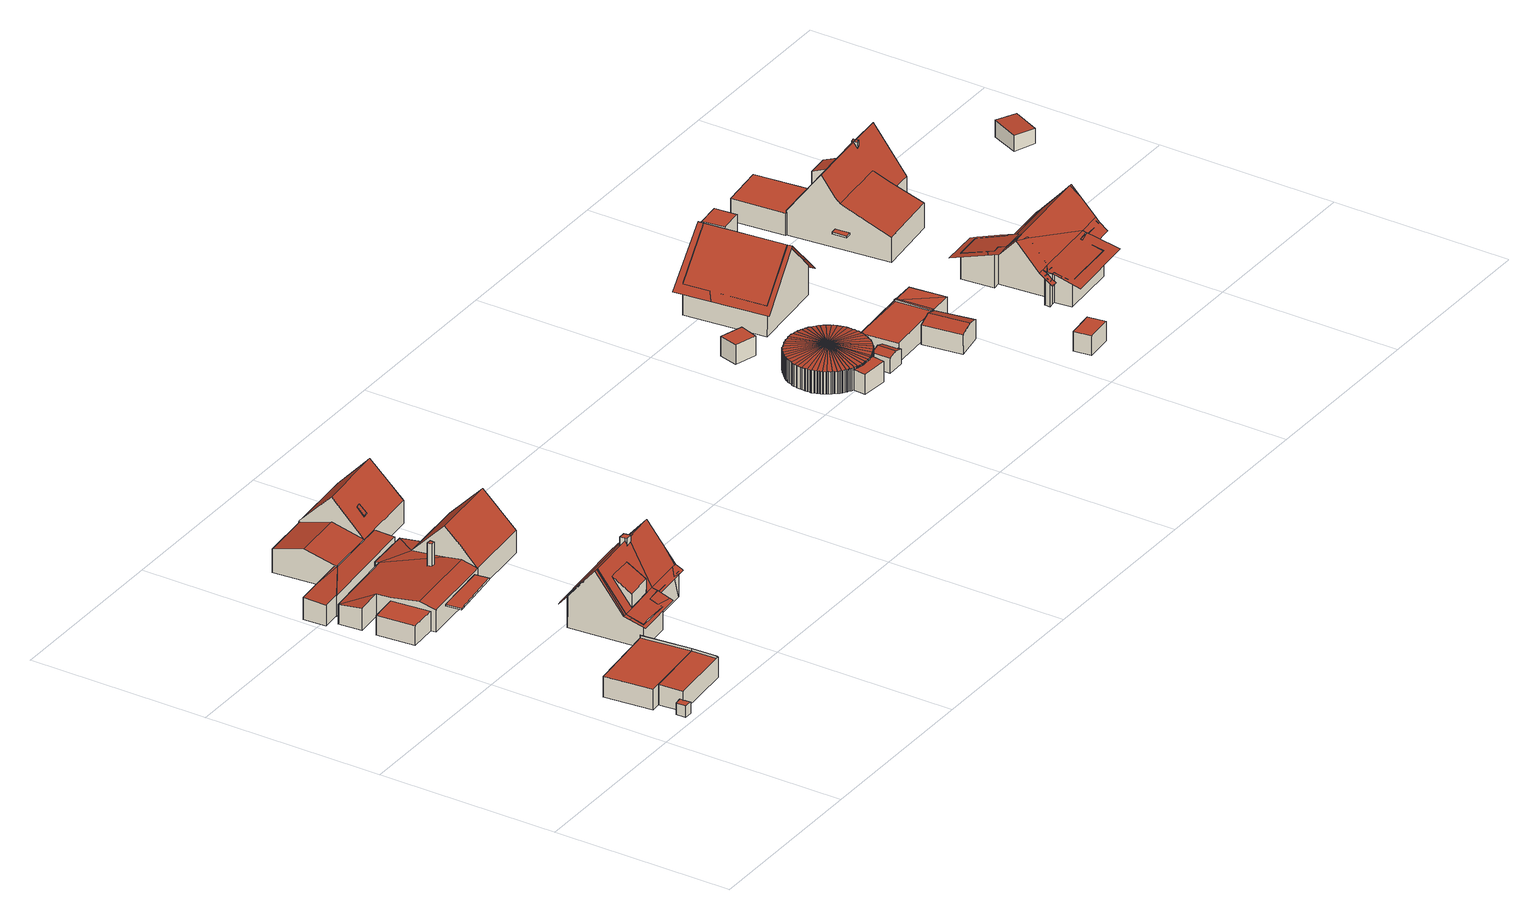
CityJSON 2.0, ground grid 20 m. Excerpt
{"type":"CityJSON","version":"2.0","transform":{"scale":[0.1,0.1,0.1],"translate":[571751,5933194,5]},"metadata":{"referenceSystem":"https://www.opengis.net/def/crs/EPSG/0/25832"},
"CityObjects":{
"building1":{"type":"Building","attributes":{"Grundfläche 2D":"20.833345","Grundhöhe NN":"5.514"},"children":["building1-1"],"geometry":[{"type":"Solid","lod":"3","boundaries":[[[[0,1,2,3,4,5]],[[6,7,8,9,10]],[[8,7,11,12]],[[9,8,12,13]],[[10,9,13,14]],[[6,10,14,15]],[[3,2,1,16,17]],[[6,4,3,17,11,7]],[[5,4,6,15,18,0]],[[1,0,18,16]],[[13,12,11,17,16,18,15,14]]]],"semantics":{"surfaces":[{"type":"RoofSurface"},{"type":"WallSurface"},{"type":"GroundSurface"}],"values":[[0,0,1,1,1,1,1,1,1,1,2]]}}]},
"building1-1":{"type":"BuildingInstallation","parents":["building1"],"geometry":[{"type":"MultiSurface","lod":"3","boundaries":[[[0,19,20]],[[1,19,0]],[[20,19,2,5]],[[20,5,0]],[[1,2,19]]],"semantics":{"surfaces":[{"type":"RoofSurface"},{"type":"WallSurface"}],"values":[0,0,1,1,1]}}]},
"building2":{"type":"Building","attributes":{"Grundfläche 2D":"46.268734","Grundhöhe NN":"5.524"},"children":["building2-1"],"geometry":[{"type":"Solid","lod":"3","boundaries":[[[[21,22,2,1,23,24]],[[1,2,22,25,16]],[[23,1,16,26]],[[27,21,24,23,26,28]],[[22,21,27,25]],[[26,16,25,27,28]]]],"semantics":{"surfaces":[{"type":"RoofSurface"},{"type":"WallSurface"},{"type":"GroundSurface"}],"values":[[0,1,1,1,1,2]]}}]},
"building2-1":{"type":"BuildingInstallation","parents":["building2"],"geometry":[{"type":"MultiSurface","lod":"3","boundaries":[[[23,29,19,1]],[[19,2,1]],[[23,24,29]],[[19,29,24,2]]],"semantics":{"surfaces":[{"type":"RoofSurface"},{"type":"WallSurface"}],"values":[0,1,1,1]}}]},
"building3":{"type":"Building","attributes":{"Grundfläche 2D":"165.360276","Grundhöhe NN":"5.377"},"children":["building3-1","building3-2"],"geometry":[{"type":"Solid","lod":"3","boundaries":[[[[30,31,32]],[[33,34,31,30]],[[35,36,37,38,39,34,40]],[[39,31,34]],[[41,35,40]],[[42,43,44,38,37]],[[45,46,47,31,48]],[[49,45,48,50,44]],[[51,52,53,54]],[[30,32,55,56]],[[33,30,56,57]],[[34,33,57,58]],[[40,34,58,59]],[[41,40,59,60]],[[35,41,60,61]],[[51,62,63,42,37,36,35,61,64,52]],[[43,42,63,65,44]],[[50,48,31,39,38,44]],[[49,44,65,66]],[[46,45,49,66,67]],[[31,47,46,67,55,32]],[[53,52,64,68]],[[54,53,68,69]],[[51,54,69,62]],[[68,64,61,60,59,58,57,56,55,67,66,65,63,62,69]]]],"semantics":{"surfaces":[{"type":"RoofSurface"},{"type":"WallSurface"},{"type":"GroundSurface"}],"values":[[0,0,0,0,0,0,0,0,0,1,1,1,1,1,1,1,1,1,1,1,1,1,1,1,2]]}}]},
"building3-1":{"type":"BuildingInstallation","parents":["building3"],"geometry":[{"type":"MultiSurface","lod":"3","boundaries":[[[70,71,72,73]],[[72,71,74,75]],[[73,72,75,76]],[[70,73,76,77]],[[71,70,77,74]]],"semantics":{"surfaces":[{"type":"RoofSurface"},{"type":"WallSurface"}],"values":[0,1,1,1,1]}}]},
"building3-2":{"type":"BuildingInstallation","parents":["building3"],"geometry":[{"type":"MultiSurface","lod":"3","boundaries":[[[78,79,80,81]],[[82,83,79,78]],[[83,84,80,79]],[[84,85,81,80]],[[85,82,78,81]],[[84,83,82,85]]],"semantics":{"surfaces":[{"type":"RoofSurface"},{"type":"WallSurface"},{"type":"OuterCeilingSurface"}],"values":[0,1,1,1,1,2]}}]},
"building4":{"type":"Building","attributes":{"Grundfläche 2D":"74.872810","Grundhöhe NN":"5.408"},"children":["building4-1","building4-2"],"geometry":[{"type":"Solid","lod":"3","boundaries":[[[[86,87,88,89,90,89,91,92,93,94,95,96,97]],[[91,89,98,89,88,87,99,100,101]],[[102,93,92,91,101,103]],[[104,101,100,99,105,106,107]],[[102,103,108,109,110,111]],[[101,112,113,109,108,103]],[[101,104,112]],[[114,115,116,117,118]],[[119,108,112,104,114,118,120]],[[119,121,108]],[[122,123,92,124,103,121,119,125]],[[126,90,127,123,122,128]],[[129,100,130,88,126,128,131]],[[116,132,129,131,117]],[[128,122,125,119,120,118,117,131]],[[93,92,123,127,90,126,88,87,86,97,96,95,94]],[[88,130,100,99,87]],[[99,100,129,132,116,115,114,104,107,106,105]],[[121,103,102,111,110,109,108]],[[108,109,113,112]],[[103,124,92,93,102]]]],"semantics":{"surfaces":[{"type":"RoofSurface"},{"type":"WallSurface"},{"type":"GroundSurface"}],"values":[[0,0,0,0,0,0,1,1,1,1,1,1,1,1,2,0,0,0,0,0,0]]}}]},
"building4-1":{"type":"BuildingInstallation","parents":["building4"],"geometry":[{"type":"MultiSurface","lod":"3","boundaries":[[[133,134,135,136]],[[135,134,137,98]],[[133,136,138]],[[138,137,134,133]]],"semantics":{"surfaces":[{"type":"RoofSurface"},{"type":"WallSurface"}],"values":[0,1,1,1]}}]},
"building4-2":{"type":"BuildingInstallation","parents":["building4"],"geometry":[{"type":"MultiSurface","lod":"3","boundaries":[[[139,140,141,142,143,144,145]],[[142,141,146,89]],[[143,142,89,147]],[[144,143,147,148]],[[149,139,145,144,148,91]],[[149,150,146,141,140,139]]],"semantics":{"surfaces":[{"type":"RoofSurface"},{"type":"WallSurface"}],"values":[0,1,1,1,1,1]}}]},
"building5":{"type":"Building","attributes":{"Grundfläche 2D":"132.518032","Grundhöhe NN":"5.346"},"children":["building5-1"],"geometry":[{"type":"Solid","lod":"3","boundaries":[[[[151,152,153,154,155]],[[152,156,157,153]],[[158,159,160,156,161]],[[162,158,161,163]],[[164,165,166,167,168]],[[169,168,167]],[[170,171,172,168,169]],[[173,164,168]],[[162,163,174,175]],[[168,160,159,158,162,175,176,173]],[[160,168,172,156]],[[156,152,151,155,177,174,163,161]],[[178,157,156,172,171,179]],[[154,153,157,178,180]],[[155,154,180,177]],[[166,165,181,182]],[[167,166,182,183]],[[169,167,183,184]],[[170,169,184,185]],[[171,170,185,179]],[[165,164,173,176,181]],[[181,176,175,174,177,180,178,179,185,184,183,182]]]],"semantics":{"surfaces":[{"type":"RoofSurface"},{"type":"WallSurface"},{"type":"GroundSurface"}],"values":[[0,0,0,0,0,0,0,0,1,1,1,1,1,1,1,1,1,1,1,1,1,2]]}}]},
"building5-1":{"type":"BuildingInstallation","parents":["building5"],"geometry":[{"type":"MultiSurface","lod":"3","boundaries":[[[186,187,188,189]],[[188,187,190,191]],[[187,186,192,190]],[[186,189,193,192]],[[189,188,191,193]]],"semantics":{"surfaces":[{"type":"RoofSurface"},{"type":"WallSurface"}],"values":[0,1,1,1,1]}}]},
"building6":{"type":"Building","attributes":{"Grundfläche 2D":"64.661914","Grundhöhe NN":"5.425"},"geometry":[{"type":"Solid","lod":"3","boundaries":[[[[194,195,196,197,198,199,200,201,202,203,204,205,206,207,208,209,210,211,212,213,214,215,216]],[[217,218,219,220,221]],[[222,223,220,219]],[[224,225,226,227,220,223]],[[228,229,230,220,227]],[[231,232,233,234,220,230]],[[235,236,237,238,220,234]],[[239,240,241,242,220,238]],[[243,244,245,220,242]],[[246,247,248,220,245]],[[249,250,251,252,220,248]],[[253,254,255,256,220,252]],[[257,258,259,220,256]],[[260,261,262,263,220,259]],[[264,265,266,267,220,263]],[[268,269,270,271,220,267]],[[272,273,220,271]],[[274,275,220,273]],[[276,277,220,275]],[[278,279,220,277]],[[280,281,282,283,220,279]],[[284,285,286,287,220,283]],[[288,289,290,291,220,287]],[[292,293,294,295,220,291]],[[296,297,298,220,295]],[[299,300,301,220,298]],[[302,303,304,220,301]],[[305,306,307,220,304]],[[308,309,310,311,220,307]],[[312,313,314,220,311]],[[315,316,317,318,220,314]],[[319,320,321,220,318]],[[322,323,324,325,220,321]],[[326,327,328,220,325]],[[329,330,220,328]],[[331,332,220,330]],[[333,334,220,332]],[[335,336,337,220,334]],[[338,339,340,341,220,337]],[[342,343,344,220,341]],[[345,346,347,348,220,344]],[[349,350,351,220,348]],[[352,353,354,220,351]],[[355,356,357,220,354]],[[358,359,360,220,357]],[[361,362,363,220,360]],[[364,365,366,220,363]],[[367,368,369,220,366]],[[370,371,372,220,369]],[[373,374,375,376,220,372]],[[377,378,379,220,376]],[[380,381,382,383,220,379]],[[384,385,220,383]],[[221,220,385]],[[386,195,194,216,387,388]],[[196,195,386,389]],[[197,196,389,390]],[[217,197,390,391,218]],[[219,218,391,392]],[[221,198,197,217]],[[369,215,214,370]],[[370,214,213,371]],[[371,213,212,372]],[[372,212,211,373]],[[373,211,210,374]],[[374,210,209,375]],[[375,209,208,376]],[[376,208,207,377]],[[377,207,206,378]],[[378,206,205,379]],[[379,205,204,380]],[[380,204,203,381]],[[381,203,202,382]],[[382,202,201,383]],[[383,201,200,384]],[[384,200,199,385]],[[385,199,198,221]],[[222,219,392,393]],[[223,222,393,394]],[[224,223,394,395]],[[225,224,395,396]],[[226,225,396,397]],[[227,226,397,398]],[[228,227,398,399]],[[229,228,399,400]],[[230,229,400,401]],[[231,230,401,402]],[[232,231,402,403]],[[233,232,403,404]],[[234,233,404,405]],[[235,234,405,406]],[[236,235,406,407]],[[237,236,407,408]],[[238,237,408,409]],[[239,238,409,410]],[[240,239,410,411]],[[241,240,411,412]],[[242,241,412,413]],[[243,242,413,414]],[[244,243,414,415]],[[245,244,415,416]],[[246,245,416,417]],[[247,246,417,418]],[[248,247,418,419]],[[249,248,419,420]],[[250,249,420,421]],[[251,250,421,422]],[[252,251,422,423]],[[253,252,423,424]],[[254,253,424,425]],[[255,254,425,426]],[[256,255,426,427]],[[257,256,427,428]],[[258,257,428,429]],[[259,258,429,430]],[[260,259,430,431]],[[261,260,431,432]],[[262,261,432,433]],[[263,262,433,434]],[[264,263,434,435]],[[265,264,435,436]],[[266,265,436,437]],[[267,266,437,438]],[[268,267,438,439]],[[269,268,439,440]],[[270,269,440,441]],[[271,270,441,442]],[[272,271,442,443]],[[273,272,443,444]],[[274,273,444,445]],[[275,274,445,446]],[[276,275,446,447]],[[277,276,447,448]],[[278,277,448,449]],[[279,278,449,450]],[[280,279,450,451]],[[281,280,451,452]],[[282,281,452,453]],[[283,282,453,454]],[[284,283,454,455]],[[285,284,455,456]],[[286,285,456,457]],[[287,286,457,458]],[[288,287,458,459]],[[289,288,459,460]],[[290,289,460,461]],[[291,290,461,462]],[[292,291,462,463]],[[293,292,463,464]],[[294,293,464,465]],[[295,294,465,466]],[[296,295,466,467]],[[297,296,467,468]],[[298,297,468,469]],[[299,298,469,470]],[[300,299,470,471]],[[301,300,471,472]],[[302,301,472,473]],[[303,302,473,474]],[[304,303,474,475]],[[305,304,475,476]],[[306,305,476,477]],[[307,306,477,478]],[[308,307,478,479]],[[309,308,479,480]],[[310,309,480,481]],[[311,310,481,482]],[[312,311,482,483]],[[313,312,483,484]],[[314,313,484,485]],[[315,314,485,486]],[[316,315,486,487]],[[317,316,487,488]],[[318,317,488,489]],[[319,318,489,490]],[[320,319,490,491]],[[321,320,491,492]],[[322,321,492,493]],[[323,322,493,494]],[[324,323,494,495]],[[325,324,495,496]],[[326,325,496,497]],[[327,326,497,498]],[[328,327,498,499]],[[329,328,499,500]],[[330,329,500,501]],[[331,330,501,502]],[[332,331,502,503]],[[333,332,503,504]],[[334,333,504,505]],[[335,334,505,506]],[[336,335,506,507]],[[337,336,507,508]],[[338,337,508,509]],[[339,338,509,510]],[[340,339,510,511]],[[341,340,511,512]],[[342,341,512,513]],[[343,342,513,514]],[[344,343,514,515]],[[345,344,515,516]],[[346,345,516,517]],[[347,346,517,518]],[[348,347,518,519]],[[349,348,519,520]],[[350,349,520,521]],[[351,350,521,522]],[[352,351,522,523]],[[353,352,523,524]],[[354,353,524,525]],[[355,354,525,526]],[[356,355,526,527]],[[357,356,527,528]],[[358,357,528,529]],[[359,358,529,530]],[[360,359,530,531]],[[361,360,531,532]],[[362,361,532,533]],[[363,362,533,534]],[[364,363,534,535]],[[365,364,535,536]],[[366,365,536,537]],[[367,366,537,538]],[[367,538,387,216,368]],[[368,216,215,369]],[[516,515,514,513,512,511,510,509,508,507,506,505,504,503,502,501,500,499,498,497,496,495,494,493,492,491,490,489,488,487,486,485,484,483,482,481,480,479,478,477,476,475,474,473,472,471,470,469,468,467,466,465,464,463,462,461,460,459,458,457,456,455,454,453,452,451,450,449,448,447,446,445,444,443,442,441,440,439,438,437,436,435,434,433,432,431,430,429,428,427,426,425,424,423,422,421,420,419,418,417,416,415,414,413,412,411,410,409,408,407,406,405,404,403,402,401,400,399,398,397,396,395,394,393,392,391,390,389,386,388,387,538,537,536,535,534,533,532,531,530,529,528,527,526,525,524,523,522,521,520,519,518,517]]]],"semantics":{"surfaces":[{"type":"RoofSurface"},{"type":"WallSurface"},{"type":"GroundSurface"}],"values":[[0,0,0,0,0,0,0,0,0,0,0,0,0,0,0,0,0,0,0,0,0,0,0,0,0,0,0,0,0,0,0,0,0,0,0,0,0,0,0,0,0,0,0,0,0,0,0,0,0,0,0,0,0,0,1,1,1,1,1,1,1,1,1,1,1,1,1,1,1,1,1,1,1,1,1,1,1,1,1,1,1,1,1,1,1,1,1,1,1,1,1,1,1,1,1,1,1,1,1,1,1,1,1,1,1,1,1,1,1,1,1,1,1,1,1,1,1,1,1,1,1,1,1,1,1,1,1,1,1,1,1,1,1,1,1,1,1,1,1,1,1,1,1,1,1,1,1,1,1,1,1,1,1,1,1,1,1,1,1,1,1,1,1,1,1,1,1,1,1,1,1,1,1,1,1,1,1,1,1,1,1,1,1,1,1,1,1,1,1,1,1,1,1,1,1,1,1,1,1,1,1,1,1,1,1,1,1,1,1,1,1,1,1,1,1,1,1,1,1,1,1,1,1,1,1,2]]}}]},
"building7":{"type":"Building","attributes":{"Grundfläche 2D":"5.734055","Grundhöhe NN":"5.361"},"geometry":[{"type":"Solid","lod":"3","boundaries":[[[[539,540,541,542]],[[543,544,542,541]],[[544,545,539,542]],[[545,546,540,539]],[[546,543,541,540]],[[546,545,544,543]]]],"semantics":{"surfaces":[{"type":"RoofSurface"},{"type":"WallSurface"},{"type":"GroundSurface"}],"values":[[0,1,1,1,1,2]]}}]},
"building8":{"type":"Building","attributes":{"Grundfläche 2D":"46.121066","Grundhöhe NN":"5.352"},"children":["building8-1"],"geometry":[{"type":"Solid","lod":"3","boundaries":[[[[547,548,549,550]],[[551,550,549,548]],[[548,552,553,554,555,556,550,551]],[[557,558,559,560,561,562]],[[560,559,563,564,565,566]],[[550,567,547]],[[550,568,569,570]],[[570,567,550]],[[548,547,571,572]],[[557,553,552,548,572,573,558]],[[574,575,568,556,555,554,553,557,562,576]],[[568,550,556]],[[564,563,559,558,573,577]],[[566,565,564,577,578]],[[561,560,566,578,579]],[[562,561,579,576]],[[580,570,569,568,575,581]],[[567,570,580,582]],[[547,567,582,571]],[[580,581,575,574,576,579,578,577,573,572,571,582]]]],"semantics":{"surfaces":[{"type":"RoofSurface"},{"type":"WallSurface"},{"type":"GroundSurface"}],"values":[[0,0,0,0,0,0,0,0,1,1,1,1,1,1,1,1,1,1,1,2]]}}]},
"building8-1":{"type":"BuildingInstallation","parents":["building8"],"geometry":[{"type":"MultiSurface","lod":"3","boundaries":[[[583,584,585,586,587]],[[584,583,555,556]],[[550,549,586,585]],[[555,583,587,586,549,551]],[[585,584,556,550]]],"semantics":{"surfaces":[{"type":"RoofSurface"},{"type":"WallSurface"}],"values":[0,1,1,1,1]}}]},
"building9":{"type":"Building","attributes":{"Grundfläche 2D":"13.762219","Grundhöhe NN":"5.352"},"geometry":[{"type":"Solid","lod":"3","boundaries":[[[[588,589,590,591]],[[592,588,591,593]],[[593,591,590,594,595]],[[592,593,595,596]],[[589,588,592,596,597]],[[590,589,597,594]],[[595,594,597,596]]]],"semantics":{"surfaces":[{"type":"RoofSurface"},{"type":"WallSurface"},{"type":"GroundSurface"}],"values":[[0,0,1,1,1,1,2]]}}]},
"building10":{"type":"Building","attributes":{"Grundfläche 2D":"80.553724","Grundhöhe NN":"5.397"},"children":["building10-1"],"geometry":[{"type":"Solid","lod":"3","boundaries":[[[[598,599,600,601,602,603,604,605,606,607]],[[605,604,603,608,609,606]],[[610,604,611,612,613]],[[614,610,613,615]],[[616,617,605,614,615,618]],[[612,611,619,616,618]],[[613,612,618,615]],[[600,599,598,607,606,605,617,616,619,611,604,603,602,601]],[[605,606,609,608,603,604,610,614]]]],"semantics":{"surfaces":[{"type":"RoofSurface"},{"type":"WallSurface"},{"type":"GroundSurface"}],"values":[[0,0,1,1,1,1,2,0,0]]}}]},
"building10-1":{"type":"BuildingInstallation","parents":["building10"],"geometry":[{"type":"MultiSurface","lod":"3","boundaries":[[[620,621,622,623]],[[623,622,624,625]],[[620,623,625,626]],[[621,620,626,627]],[[622,621,627,624]]],"semantics":{"surfaces":[{"type":"RoofSurface"},{"type":"WallSurface"}],"values":[0,1,1,1,1]}}]},
"building11":{"type":"Building","attributes":{"Grundfläche 2D":"6.102140","Grundhöhe NN":"5.369"},"geometry":[{"type":"Solid","lod":"3","boundaries":[[[[628,629,630,631]],[[632,633,631,630]],[[633,634,628,631]],[[634,635,629,628]],[[635,632,630,629]],[[635,634,633,632]]]],"semantics":{"surfaces":[{"type":"RoofSurface"},{"type":"WallSurface"},{"type":"GroundSurface"}],"values":[[0,1,1,1,1,2]]}}]},
"building12":{"type":"Building","attributes":{"Grundfläche 2D":"6.878289","Grundhöhe NN":"5.333"},"geometry":[{"type":"Solid","lod":"3","boundaries":[[[[636,637,638,639]],[[640,641,639,638]],[[641,642,636,639]],[[642,643,637,636]],[[643,640,638,637]],[[643,642,641,640]]]],"semantics":{"surfaces":[{"type":"RoofSurface"},{"type":"WallSurface"},{"type":"GroundSurface"}],"values":[[0,1,1,1,1,2]]}}]},
"building13":{"type":"Building","attributes":{"Grundfläche 2D":"87.893730","Grundhöhe NN":"5.310"},"geometry":[{"type":"Solid","lod":"3","boundaries":[[[[644,645,646,647,648,649,650,651,652,653,654]],[[655,656,657,658,659,646,645,644]],[[660,661,647,662,663,664]],[[647,661,660,665,666,650,649,648]],[[667,668,669,670,663,662,671,672,673]],[[668,670,669]],[[665,660,674,675,676,677,666]],[[660,664,678,679,680,679,681,682,683,684,685,686]],[[664,663,687]],[[664,687,678]],[[670,679,678]],[[678,687,670]],[[679,670,668]],[[679,668,667]],[[674,660,686]],[[654,655,644]],[[688,689,690,691]],[[692,688,691,693]],[[694,692,693,695]],[[696,664,661,648,645,694,695,697]],[[698,699,668,678,696,697,700]],[[701,669,699,698,702]],[[667,701,702,703]],[[704,705,679,667,703]],[[706,680,705,704,707]],[[708,706,707,709]],[[710,711,712,708,709,713]],[[714,715,674,686,710,713,716]],[[717,718,649,665,719,715,714,720]],[[717,721,722,723,655,654,718]],[[689,723,722,690]],[[704,703,702,698,700,697,695,693,691,690,722,721,717,720,714,716,713,709,707]],[[648,647,646,645]],[[661,664,663,662,647]],[[661,647,648]],[[670,699,669,701,667,673,672,671,662,663]],[[681,679,705,680,706,708,712,711,710,686,685,684,683,682]],[[674,715,719,665,666,677,676,675]],[[649,650,666,665]],[[649,718,654,653,652,651,650]],[[656,655,723,689,688,692,694,645,646,659,658,657]],[[687,663,664,696]],[[696,678,687]],[[670,668,699]],[[668,670,687,678]]]],"semantics":{"surfaces":[{"type":"RoofSurface"},{"type":"WallSurface"},{"type":"GroundSurface"}],"values":[[0,0,0,0,0,0,0,0,0,0,1,1,1,1,1,1,1,1,1,1,1,1,1,1,1,1,1,1,1,1,1,2,0,0,0,0,0,0,0,0,0,0,0,0,0]]}}]},
"building14":{"type":"Building","attributes":{"Grundfläche 2D":"139.777174","Grundhöhe NN":"5.382"},"children":["building14-1","building14-2","building14-3"],"geometry":[{"type":"Solid","lod":"3","boundaries":[[[[724,725,726,727,728,729]],[[730,731,732,733,734,735,729,728,736]],[[737,738,734,733,732,731,739,740]],[[741,742,743,744,745,746]],[[728,727,736]],[[736,727,726,747,748]],[[730,736,748,749]],[[739,731,730,749,750]],[[746,737,740,739,750,751,741]],[[752,725,724,729,735,734,738,737,746,745,753]],[[726,725,752,747]],[[742,741,751,754]],[[743,742,754,755]],[[744,743,755,756]],[[745,744,756,753]],[[747,752,753,756,755,754,751,750,749,748]]]],"semantics":{"surfaces":[{"type":"RoofSurface"},{"type":"WallSurface"},{"type":"GroundSurface"}],"values":[[0,0,0,0,1,1,1,1,1,1,1,1,1,1,1,2]]}}]},
"building14-1":{"type":"BuildingInstallation","parents":["building14"],"geometry":[{"type":"MultiSurface","lod":"3","boundaries":[[[757,758,759,760]],[[758,761,733,762,759]],[[762,763,760,759]],[[764,757,760,763,732]],[[758,757,764,761]]],"semantics":{"surfaces":[{"type":"RoofSurface"},{"type":"WallSurface"}],"values":[0,1,1,1,1]}}]},
"building14-2":{"type":"BuildingInstallation","parents":["building14"],"geometry":[{"type":"MultiSurface","lod":"3","boundaries":[[[765,766,767,768]],[[767,766,769]],[[765,768,770]],[[769,766,765,770]]],"semantics":{"surfaces":[{"type":"RoofSurface"},{"type":"WallSurface"}],"values":[0,1,1,1]}}]},
"building14-3":{"type":"BuildingInstallation","parents":["building14"],"geometry":[{"type":"MultiSurface","lod":"3","boundaries":[[[771,772,773,774]],[[773,772,775,776]],[[771,777,775,772]],[[774,773,776,778]],[[771,774,778,777]],[[775,777,778,776]]],"semantics":{"surfaces":[{"type":"RoofSurface"},{"type":"WallSurface"},{"type":"OuterCeilingSurface"}],"values":[0,1,1,1,1,2]}}]},
"building15":{"type":"Building","attributes":{"Grundfläche 2D":"8.089224","Grundhöhe NN":"5.381"},"geometry":[{"type":"Solid","lod":"3","boundaries":[[[[779,780,781,782]],[[783,784,782,781]],[[784,785,779,782]],[[785,786,780,779]],[[786,783,781,780]],[[786,785,784,783]]]],"semantics":{"surfaces":[{"type":"RoofSurface"},{"type":"WallSurface"},{"type":"GroundSurface"}],"values":[[0,1,1,1,1,2]]}}]}
},
"vertices":[
[127,21,28],[126,49,28],[123,49,28],[53,42,28],[55,15,28],[124,21,28],[55,15,18],[55,19,18],[47,18,18],[47,7,18],[56,7,18],[55,19,5],[47,18,5],[47,7,5],[56,7,5],[55,15,5],[126,49,5],[53,42,5],[127,21,5],
[123,49,31],[124,21,31],
[37,95,28],[42,41,28],[120,104,28],[117,104,28],[42,41,5],[120,104,5],[37,95,5],[117,104,5],
[117,104,31],
[153,402,26],[135,377,29],[156,379,28],[102,398,26],[102,393,27],[48,362,29],[49,346,30],[52,315,34],[140,323,34],[138,341,32],[16,385,26],[18,359,29],[54,297,29],[134,304,29],[141,305,29],[217,348,67],[214,384,29],[156,379,29],[138,341,67],[221,312,29],[140,323,48],[53,303,26],[49,346,26],[18,343,26],[22,301,26],[156,379,4],[153,402,4],[102,398,4],[102,393,4],[16,385,4],[18,359,4],[48,362,4],[53,303,4],[54,297,4],[49,346,4],[141,305,4],[221,312,4],[214,384,4],[18,343,4],[22,301,4],
[121,347,57],[116,347,57],[117,342,57],[121,342,57],[116,347,31],[117,342,32],[121,342,32],[121,347,31],
[134,304,26],[72,298,26],[74,281,26],[136,289,26],[134,304,24],[72,298,24],[74,281,24],[136,289,24],
[124,194,40],[127,162,79],[132,162,79],[190,168,79],[140,196,40],[197,168,79],[232,172,79],[236,172,79],[233,204,42],[233,212,32],[128,202,32],[123,201,32],[177,142,45],[130,131,37],[134,131,37],[190,137,37],[239,141,37],[234,141,37],[191,131,35],[133,108,29],[192,114,29],[191,129,34],[225,134,33],[235,133,32],[240,133,32],[240,135,33],[191,131,33],[191,129,32],[174,129,35],[174,123,33],[175,115,30],[175,115,4],[174,129,4],[235,135,4],[191,131,4],[235,135,33],[229,204,4],[229,204,41],[234,145,42],[234,141,4],[129,195,40],[224,203,41],[129,195,4],[136,112,31],[132,160,76],[136,112,4],[147,113,31],
[147,133,53],[178,136,53],[176,158,67],[145,154,67],[178,136,37],[147,133,37],
[196,173,83],[195,173,83],[189,173,83],[190,168,83],[190,165,83],[197,166,83],[197,168,83],[189,173,73],[190,165,75],[197,166,75],[196,173,73],[195,173,73],
[122,497,31],[125,462,67],[206,470,67],[203,505,29],[122,498,29],[128,427,29],[210,434,29],[68,457,39],[71,425,30],[72,422,29],[125,462,39],[65,492,29],[122,497,29],[31,421,28],[6,419,28],[8,394,26],[29,396,26],[72,422,28],[29,395,26],[152,407,26],[150,429,28],[128,427,28],[71,425,28],[122,497,3],[65,492,3],[71,425,3],[122,498,3],[210,434,3],[150,429,3],[203,505,3],[6,419,3],[8,394,3],[29,396,3],[29,395,3],[152,407,3],
[153,440,42],[152,448,50],[147,447,50],[147,439,42],[152,448,49],[147,447,49],[153,440,41],[147,439,41],
[653,200,27],[652,187,27],[682,185,27],[684,200,27],[682,199,27],[679,199,27],[677,198,27],[674,198,27],[673,198,27],[671,198,27],[670,198,27],[669,198,27],[667,198,27],[666,198,27],[664,198,27],[663,198,27],[661,199,27],[660,199,27],[658,199,27],[657,200,27],[656,200,27],[654,201,27],[653,201,27],[684,200,29],[686,201,29],[688,202,29],[669,241,36],[682,199,29],[691,203,29],[693,204,29],[694,205,29],[695,205,29],[696,206,29],[698,207,29],[699,208,29],[700,209,29],[701,210,29],[702,211,29],[703,212,29],[704,213,29],[705,214,29],[706,215,29],[707,217,29],[707,218,29],[708,219,29],[709,221,29],[710,222,29],[710,223,29],[711,225,29],[712,226,29],[712,228,29],[713,229,29],[713,231,29],[713,232,29],[714,234,29],[714,235,29],[714,237,29],[714,239,29],[714,240,29],[714,242,29],[714,243,29],[714,245,29],[714,246,29],[714,248,29],[714,249,29],[713,251,29],[713,252,29],[713,254,29],[712,255,29],[712,257,29],[711,258,29],[711,259,29],[710,261,29],[709,262,29],[709,263,29],[708,264,29],[707,266,29],[707,267,29],[705,269,29],[703,271,29],[702,273,29],[700,274,29],[698,276,29],[696,277,29],[694,279,29],[692,280,29],[691,281,29],[689,281,29],[688,282,29],[687,282,29],[686,283,29],[684,283,29],[683,284,29],[681,284,29],[680,285,29],[679,285,29],[677,285,29],[676,285,29],[674,286,29],[673,286,29],[671,286,29],[669,286,29],[668,286,29],[666,285,29],[665,285,29],[663,285,29],[662,285,29],[660,284,29],[659,284,29],[657,284,29],[656,283,29],[654,282,29],[653,282,29],[651,281,29],[650,280,29],[648,280,29],[647,279,29],[646,278,29],[644,277,29],[643,276,29],[642,275,29],[641,274,29],[640,273,29],[639,272,29],[638,271,29],[637,270,29],[636,269,29],[635,268,29],[634,267,29],[633,265,29],[633,264,29],[632,263,29],[631,262,29],[631,261,29],[630,258,29],[629,256,29],[628,253,29],[628,251,29],[627,249,29],[627,246,29],[627,244,29],[627,241,29],[627,240,29],[627,238,29],[627,237,29],[627,235,29],[627,234,29],[627,233,29],[628,231,29],[628,230,29],[629,228,29],[629,227,29],[630,226,29],[630,224,29],[631,223,29],[631,222,29],[632,220,29],[633,219,29],[634,218,29],[635,216,29],[636,215,29],[637,214,29],[638,213,29],[639,211,29],[640,210,29],[641,209,29],[642,208,29],[643,207,29],[645,206,29],[646,205,29],[647,204,29],[649,204,29],[650,203,29],[651,202,29],[653,201,29],[654,201,29],[656,200,29],[657,200,29],[658,199,29],[660,199,29],[661,199,29],[663,198,29],[664,198,29],[666,198,29],[667,198,29],[669,198,29],[670,198,29],[671,198,29],[673,198,29],[674,198,29],[677,198,29],[679,199,29],[652,187,4],[653,201,4],[653,200,4],[682,185,4],[684,200,4],[686,201,4],[688,202,4],[691,203,4],[693,204,4],[694,205,4],[695,205,4],[696,206,4],[698,207,4],[699,208,4],[700,209,4],[701,210,4],[702,211,4],[703,212,4],[704,213,4],[705,214,4],[706,215,4],[707,217,4],[707,218,4],[708,219,4],[709,221,4],[710,222,4],[710,223,4],[711,225,4],[712,226,4],[712,228,4],[713,229,4],[713,231,4],[713,232,4],[714,234,4],[714,235,4],[714,237,4],[714,239,4],[714,240,4],[714,242,4],[714,243,4],[714,245,4],[714,246,4],[714,248,4],[714,249,4],[713,251,4],[713,252,4],[713,254,4],[712,255,4],[712,257,4],[711,258,4],[711,259,4],[710,261,4],[709,262,4],[709,263,4],[708,264,4],[707,266,4],[707,267,4],[705,269,4],[703,271,4],[702,273,4],[700,274,4],[698,276,4],[696,277,4],[694,279,4],[692,280,4],[691,281,4],[689,281,4],[688,282,4],[687,282,4],[686,283,4],[684,283,4],[683,284,4],[681,284,4],[680,285,4],[679,285,4],[677,285,4],[676,285,4],[674,286,4],[673,286,4],[671,286,4],[669,286,4],[668,286,4],[666,285,4],[665,285,4],[663,285,4],[662,285,4],[660,284,4],[659,284,4],[657,284,4],[656,283,4],[654,282,4],[653,282,4],[651,281,4],[650,280,4],[648,280,4],[647,279,4],[646,278,4],[644,277,4],[643,276,4],[642,275,4],[641,274,4],[640,273,4],[639,272,4],[638,271,4],[637,270,4],[636,269,4],[635,268,4],[634,267,4],[633,265,4],[633,264,4],[632,263,4],[631,262,4],[631,261,4],[630,258,4],[629,256,4],[628,253,4],[628,251,4],[627,249,4],[627,246,4],[627,244,4],[627,241,4],[627,240,4],[627,238,4],[627,237,4],[627,235,4],[627,234,4],[627,233,4],[628,231,4],[628,230,4],[629,228,4],[629,227,4],[630,226,4],[630,224,4],[631,223,4],[631,222,4],[632,220,4],[633,219,4],[634,218,4],[635,216,4],[636,215,4],[637,214,4],[638,213,4],[639,211,4],[640,210,4],[641,209,4],[642,208,4],[643,207,4],[645,206,4],[646,205,4],[647,204,4],[649,204,4],[650,203,4],[651,202,4],
[632,323,26],[657,316,26],[664,336,26],[638,344,26],[664,336,4],[638,344,4],[632,323,4],[657,316,4],
[786,239,26],[716,233,26],[784,238,26],[786,238,26],[784,237,26],[716,228,26],[718,191,27],[759,194,27],[786,196,27],[789,197,27],[718,191,21],[717,209,21],[709,209,24],[709,188,24],[719,189,21],[719,192,21],[703,209,22],[698,209,21],[698,204,21],[698,188,21],[815,241,25],[789,197,26],[790,197,26],[818,199,26],[786,239,4],[716,233,4],[717,209,4],[786,196,4],[789,197,4],[719,192,4],[698,209,4],[698,188,4],[719,189,4],[818,199,4],[790,197,4],[815,241,4],
[786,196,28],[789,197,28],[786,238,28],[784,238,28],[784,237,28],
[782,150,31],[797,153,26],[790,196,26],[776,194,31],[766,148,26],[760,192,26],[790,196,4],[760,192,4],[766,148,4],[797,153,4],
[786,330,32],[785,335,32],[776,426,32],[776,431,32],[770,430,38],[727,426,84],[727,420,84],[736,330,84],[737,325,84],[781,330,38],[675,422,32],[686,319,32],[683,416,39],[771,425,38],[771,425,4],[683,416,4],[692,325,39],[692,325,4],[780,334,38],[739,330,82],[780,334,4],[772,414,38],
[770,355,47],[760,354,58],[761,346,58],[771,347,47],[761,346,57],[771,347,46],[770,355,46],[760,354,57],
[831,42,26],[862,45,26],[859,65,26],[829,62,26],[859,65,4],[829,62,4],[831,42,4],[862,45,4],
[842,455,24],[840,480,24],[813,477,24],[816,452,24],[813,477,3],[816,452,3],[842,455,3],[840,480,3],
[924,184,48],[898,182,48],[881,180,48],[882,161,69],[899,163,69],[997,173,69],[1000,173,69],[998,203,35],[997,211,27],[922,205,26],[923,196,35],[923,196,44],[922,205,41],[920,230,32],[919,237,29],[876,234,29],[975,144,39],[900,158,64],[885,136,39],[892,137,39],[902,138,39],[999,147,39],[1003,147,39],[893,127,31],[893,132,36],[888,130,34],[893,133,36],[885,132,36],[886,122,28],[894,123,28],[975,140,35],[976,131,27],[1004,134,27],[1003,143,35],[893,132,38],[893,127,37],[897,124,36],[894,123,36],[895,107,32],[896,96,29],[979,104,29],[976,131,36],[975,140,38],[893,133,38],[886,227,32],[917,230,32],[917,230,3],[886,227,3],[889,190,45],[889,190,3],[897,191,45],[897,191,3],[902,133,38],[902,133,3],[888,132,3],[888,132,36],[893,132,3],[888,126,31],[888,126,3],[893,127,3],[897,127,3],[897,127,37],[899,108,32],[899,108,3],[964,113,32],[964,113,3],[962,138,38],[962,131,36],[962,130,36],[962,138,3],[1000,142,3],[1000,142,35],[975,140,3],[994,203,3],[994,203,35],[1000,143,36],[1000,143,3],[923,196,3],[921,196,3],[921,196,44],
[871,344,50],[875,299,32],[946,307,32],[941,345,47],[940,362,54],[870,355,54],[980,349,31],[977,385,82],[940,382,82],[935,382,82],[868,375,82],[869,360,60],[941,345,31],[864,413,31],[864,412,31],[973,423,31],[907,417,31],[913,417,29],[907,478,29],[857,472,29],[862,412,29],[864,412,29],[864,413,29],[946,307,4],[941,345,4],[980,349,4],[973,423,4],[913,417,4],[875,299,4],[864,412,4],[907,478,4],[857,472,4],[862,412,4],
[939,384,83],[935,383,83],[936,377,83],[940,378,83],[935,383,79],[936,377,76],[940,378,76],[939,384,79],
[931,413,54],[907,411,54],[909,394,61],[932,397,61],[907,411,38],[931,413,39],
[871,344,25],[869,360,25],[862,359,25],[863,343,25],[869,360,23],[862,359,23],[871,344,23],[863,343,23],
[1137,302,21],[1150,331,22],[1127,341,23],[1114,311,22],[1127,341,4],[1114,311,4],[1137,302,4],[1150,331,4]
]}
